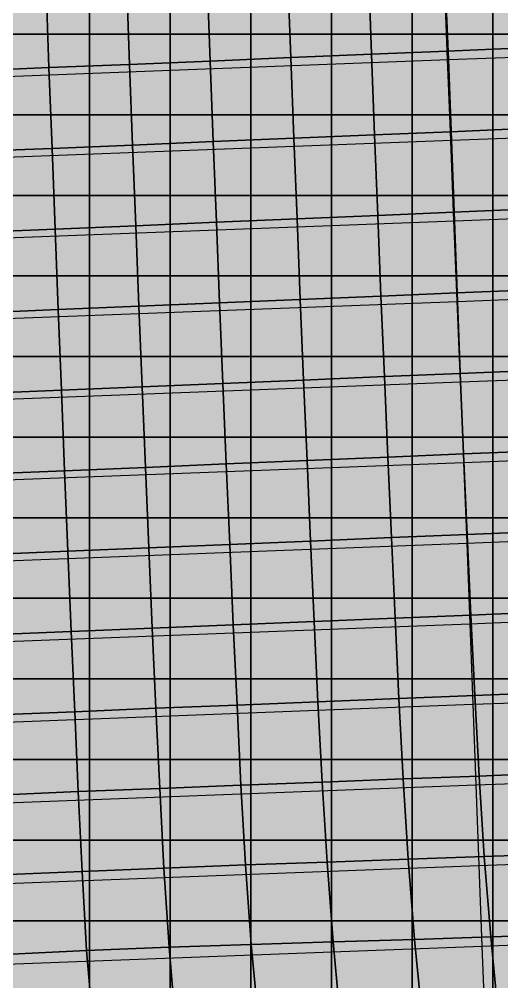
# Model space of a CAD drawing. Header units: inches. Extents: x -100 to 100, y -42 to 41.
# Drawn here: x 5.44 to 11.42, y -17.76 to -5.81 of the extents above; entities that cross this region are included whole.
import ezdxf

# ---------------------------------------------------------------- set-up
doc = ezdxf.new("R2010")
doc.units = ezdxf.units.IN
doc.header["$MEASUREMENT"] = 0
for name, color, linetype in [('Mesh-セル中詰(水中)', 7, 'Continuous'), ('Mesh-梁②(中央)', 7, 'Continuous'), ('Mesh-梁③(円周)', 7, 'Continuous'), ('Undeformed Mesh-セル中詰(水中)', 7, 'Continuous'), ('Undeformed Mesh-梁③(円周)', 7, 'Continuous')]:
    doc.layers.add(name, color=color, linetype=linetype)

msp = doc.modelspace()

# ---------------------------------------------------------------- linework, layer by layer
at = {"color": 7, "true_color": 0xffffff, "transparency": 33554687}
for p, q in [((10.721, -5.315), (10.759, -6.315)), ((10.759, -6.315), (22.023, -5.8852)), ((-0.504, -6.7447), (10.759, -6.315)), ((10.759, -6.315), (10.797, -7.315)), ((10.797, -7.315), (22.061, -6.8849)), ((-0.466, -7.7449), (10.797, -7.315)), ((10.797, -7.315), (10.835, -8.315)), ((10.835, -8.315), (22.099, -7.8847)), ((-0.429, -8.7451), (10.835, -8.315)), ((10.835, -8.315), (10.873, -9.315)), ((10.873, -9.315), (22.137, -8.8844)), ((-0.391, -9.7453), (10.873, -9.315)), ((10.873, -9.315), (10.91, -10.315)), ((10.91, -10.315), (22.176, -9.8841)), ((-0.354, -10.7455), (10.91, -10.315)), ((10.91, -10.315), (10.948, -11.315)), ((10.948, -11.315), (22.214, -10.8839)), ((-0.316, -11.7457), (10.948, -11.315)), ((10.948, -11.315), (10.986, -12.315)), ((10.986, -12.315), (22.252, -11.8836)), ((-0.279, -12.7459), (10.986, -12.315)), ((10.986, -12.315), (11.024, -13.315)), ((11.024, -13.315), (22.291, -12.8834)), ((-0.241, -13.7461), (11.024, -13.315)), ((11.024, -13.315), (11.062, -14.315)), ((11.062, -14.315), (22.329, -13.8832)), ((-0.203, -14.7463), (11.062, -14.315)), ((11.062, -14.315), (11.099, -15.315)), ((11.099, -15.315), (22.367, -14.8829)), ((-0.166, -15.7465), (11.099, -15.315)), ((11.099, -15.315), (11.137, -16.315)), ((11.137, -16.315), (22.405, -15.8824)), ((-0.128, -16.7467), (11.137, -16.315)), ((11.137, -16.315), (11.175, -17.315)), ((11.175, -17.315), (22.439, -16.8806)), ((-0.09, -17.747), (11.175, -17.315)), ((11.175, -17.315), (11.213, -18.315))]:
    msp.add_line(p, q, dxfattribs=at)
for points in [[(8.77003, -5.2911), (9.80703, -6.2495), (9.76903, -5.2496)], [(10.709, -5.2105), (9.76903, -5.2496), (9.80703, -6.2495)], [(10.709, -5.2105), (9.80703, -6.2495), (10.746, -6.2102)], [(11.77003, -5.1669), (10.709, -5.2105), (10.746, -6.2102)], [(11.77003, -5.1669), (10.746, -6.2102), (11.80803, -6.1662)], [(6.771025, -5.3737), (5.772025, -5.4143), (5.809025, -6.4156)], [(6.771025, -5.3737), (5.809025, -6.4156), (6.808025, -6.3746)], [(7.770025, -5.3325), (6.771025, -5.3737), (6.808025, -6.3746)], [(7.770025, -5.3325), (6.808025, -6.3746), (7.808025, -6.3332)], [(8.77003, -5.2911), (7.770025, -5.3325), (7.808025, -6.3332)], [(8.77003, -5.2911), (7.808025, -6.3332), (8.80703, -6.2913)], [(8.77003, -5.2911), (8.80703, -6.2913), (9.80703, -6.2495)], [(5.772025, -5.4143), (4.773025, -5.4547), (4.810025, -6.4559)], [(5.772025, -5.4143), (4.810025, -6.4559), (5.809025, -6.4156)], [(10.746, -6.2102), (9.80703, -6.2495), (9.84503, -7.2494)], [(10.746, -6.2102), (9.84503, -7.2494), (10.784, -7.2098)], [(11.80803, -6.1662), (10.746, -6.2102), (10.784, -7.2098)], [(11.80803, -6.1662), (10.784, -7.2098), (11.84503, -7.1658)], [(8.80703, -6.2913), (7.808025, -6.3332), (7.845025, -7.3337)], [(8.80703, -6.2913), (7.845025, -7.3337), (8.84503, -7.2916)], [(8.80703, -6.2913), (9.84503, -7.2494), (9.80703, -6.2495)], [(8.80703, -6.2913), (8.84503, -7.2916), (9.84503, -7.2494)], [(5.809025, -6.4156), (4.810025, -6.4559), (4.848025, -7.4574)], [(5.809025, -6.4156), (4.848025, -7.4574), (5.847025, -7.4166)], [(6.808025, -6.3746), (5.809025, -6.4156), (5.847025, -7.4166)], [(6.808025, -6.3746), (5.847025, -7.4166), (6.846025, -7.3756)], [(7.808025, -6.3332), (6.808025, -6.3746), (6.846025, -7.3756)], [(7.808025, -6.3332), (6.846025, -7.3756), (7.845025, -7.3337)], [(8.84503, -7.2916), (9.88403, -8.2493), (9.84503, -7.2494)], [(10.784, -7.2098), (9.84503, -7.2494), (9.88403, -8.2493)], [(10.784, -7.2098), (9.88403, -8.2493), (10.823, -8.2096)], [(11.84503, -7.1658), (10.784, -7.2098), (10.823, -8.2096)], [(11.84503, -7.1658), (10.823, -8.2096), (11.88503, -8.1653)], [(6.846025, -7.3756), (5.847025, -7.4166), (5.885025, -8.4178)], [(6.846025, -7.3756), (5.885025, -8.4178), (6.884025, -8.3761)], [(7.845025, -7.3337), (6.846025, -7.3756), (6.884025, -8.3761)], [(7.845025, -7.3337), (6.884025, -8.3761), (7.884025, -8.3342)], [(8.84503, -7.2916), (7.845025, -7.3337), (7.884025, -8.3342)], [(8.84503, -7.2916), (7.884025, -8.3342), (8.88403, -8.2917)], [(8.84503, -7.2916), (8.88403, -8.2917), (9.88403, -8.2493)], [(5.847025, -7.4166), (4.848025, -7.4574), (4.886025, -8.4583)], [(5.847025, -7.4166), (4.886025, -8.4583), (5.885025, -8.4178)], [(10.823, -8.2096), (9.88403, -8.2493), (9.92403, -9.249)], [(10.823, -8.2096), (9.92403, -9.249), (10.864, -9.2092)], [(11.88503, -8.1653), (10.823, -8.2096), (10.864, -9.2092)], [(11.88503, -8.1653), (10.864, -9.2092), (11.92503, -9.1651)], [(7.884025, -8.3342), (6.884025, -8.3761), (6.924025, -9.3767)], [(7.884025, -8.3342), (6.924025, -9.3767), (7.923025, -9.3343)], [(8.88403, -8.2917), (7.884025, -8.3342), (7.923025, -9.3343)], [(8.88403, -8.2917), (7.923025, -9.3343), (8.92403, -9.2917)], [(8.88403, -8.2917), (9.92403, -9.249), (9.88403, -8.2493)], [(8.88403, -8.2917), (8.92403, -9.2917), (9.92403, -9.249)], [(5.885025, -8.4178), (4.886025, -8.4583), (4.925025, -9.4594)], [(5.885025, -8.4178), (4.925025, -9.4594), (5.924025, -9.4182)], [(6.884025, -8.3761), (5.885025, -8.4178), (5.924025, -9.4182)], [(6.884025, -8.3761), (5.924025, -9.4182), (6.924025, -9.3767)], [(11.92503, -9.1651), (10.864, -9.2092), (10.905, -10.209)], [(11.92503, -9.1651), (10.905, -10.209), (11.96603, -10.1647)], [(8.92403, -9.2917), (7.923025, -9.3343), (7.965025, -10.3341)], [(8.92403, -9.2917), (7.965025, -10.3341), (8.96503, -10.2912)], [(8.92403, -9.2917), (9.96603, -10.2485), (9.92403, -9.249)], [(8.92403, -9.2917), (8.96503, -10.2912), (9.96603, -10.2485)], [(10.864, -9.2092), (9.92403, -9.249), (9.96603, -10.2485)], [(10.864, -9.2092), (9.96603, -10.2485), (10.905, -10.209)], [(5.924025, -9.4182), (4.925025, -9.4594), (4.963025, -10.4593)], [(5.924025, -9.4182), (4.963025, -10.4593), (5.964025, -10.4186)], [(6.924025, -9.3767), (5.924025, -9.4182), (5.964025, -10.4186)], [(6.924025, -9.3767), (5.964025, -10.4186), (6.964025, -10.3764)], [(7.923025, -9.3343), (6.924025, -9.3767), (6.964025, -10.3764)], [(7.923025, -9.3343), (6.964025, -10.3764), (7.965025, -10.3341)], [(8.96503, -10.2912), (10.00803, -11.248), (9.96603, -10.2485)], [(10.905, -10.209), (9.96603, -10.2485), (10.00803, -11.248)], [(10.905, -10.209), (10.00803, -11.248), (10.948, -11.2084)], [(11.96603, -10.1647), (10.905, -10.209), (10.948, -11.2084)], [(11.96603, -10.1647), (10.948, -11.2084), (12.00903, -11.1647)], [(6.964025, -10.3764), (5.964025, -10.4186), (6.003025, -11.4174)], [(6.964025, -10.3764), (6.003025, -11.4174), (7.005025, -11.3757)], [(7.965025, -10.3341), (6.964025, -10.3764), (7.005025, -11.3757)], [(7.965025, -10.3341), (7.005025, -11.3757), (8.006025, -11.3331)], [(8.96503, -10.2912), (7.965025, -10.3341), (8.006025, -11.3331)], [(8.96503, -10.2912), (8.006025, -11.3331), (9.00803, -11.2904)], [(8.96503, -10.2912), (9.00803, -11.2904), (10.00803, -11.248)], [(4.963025, -10.4593), (6.003025, -11.4174), (5.964025, -10.4186)], [(4.963025, -10.4593), (5.003025, -11.4591), (6.003025, -11.4174)], [(10.948, -11.2084), (10.00803, -11.248), (10.05303, -12.247)], [(10.948, -11.2084), (10.05303, -12.247), (10.992, -12.2081)], [(12.00903, -11.1647), (10.948, -11.2084), (10.992, -12.2081)], [(12.00903, -11.1647), (10.992, -12.2081), (12.05403, -12.1641)], [(8.006025, -11.3331), (7.005025, -11.3757), (7.046025, -12.3734)], [(8.006025, -11.3331), (7.046025, -12.3734), (8.049025, -12.3315)], [(9.00803, -11.2904), (8.006025, -11.3331), (8.049025, -12.3315)], [(9.00803, -11.2904), (8.049025, -12.3315), (9.05103, -12.2891)], [(9.00803, -11.2904), (10.05303, -12.247), (10.00803, -11.248)], [(9.00803, -11.2904), (9.05103, -12.2891), (10.05303, -12.247)], [(5.003025, -11.4591), (6.044025, -12.4158), (6.003025, -11.4174)], [(5.003025, -11.4591), (5.041025, -12.4568), (6.044025, -12.4158)], [(7.005025, -11.3757), (6.003025, -11.4174), (6.044025, -12.4158)], [(7.005025, -11.3757), (6.044025, -12.4158), (7.046025, -12.3734)], [(10.992, -12.2081), (12.10003, -13.1641), (12.05403, -12.1641)], [(9.05103, -12.2891), (8.049025, -12.3315), (8.093025, -13.3285)], [(9.05103, -12.2891), (8.093025, -13.3285), (9.09703, -13.287)], [(9.05103, -12.2891), (10.09803, -13.2458), (10.05303, -12.247)], [(9.05103, -12.2891), (9.09703, -13.287), (10.09803, -13.2458)], [(10.05303, -12.247), (11.039, -13.2071), (10.992, -12.2081)], [(10.05303, -12.247), (10.09803, -13.2458), (11.039, -13.2071)], [(10.992, -12.2081), (11.039, -13.2071), (12.10003, -13.1641)], [(5.041025, -12.4568), (6.085025, -13.4116), (6.044025, -12.4158)], [(7.046025, -12.3734), (6.044025, -12.4158), (6.085025, -13.4116)], [(7.046025, -12.3734), (6.085025, -13.4116), (7.090025, -13.3704)], [(8.049025, -12.3315), (7.046025, -12.3734), (7.090025, -13.3704)], [(8.049025, -12.3315), (7.090025, -13.3704), (8.093025, -13.3285)], [(5.041025, -12.4568), (5.081025, -13.4544), (6.085025, -13.4116)], [(9.09703, -13.287), (10.14703, -14.2437), (10.09803, -13.2458)], [(11.039, -13.2071), (10.09803, -13.2458), (10.14703, -14.2437)], [(11.039, -13.2071), (10.14703, -14.2437), (11.087, -14.2065)], [(11.039, -13.2071), (12.14903, -14.1636), (12.10003, -13.1641)], [(11.039, -13.2071), (11.087, -14.2065), (12.14903, -14.1636)], [(7.090025, -13.3704), (6.085025, -13.4116), (6.128025, -14.407)], [(7.090025, -13.3704), (6.128025, -14.407), (7.133025, -14.3647)], [(8.093025, -13.3285), (7.090025, -13.3704), (7.133025, -14.3647)], [(8.093025, -13.3285), (7.133025, -14.3647), (8.140025, -14.3243)], [(9.09703, -13.287), (8.093025, -13.3285), (8.140025, -14.3243)], [(9.09703, -13.287), (8.140025, -14.3243), (9.14303, -14.284)], [(9.09703, -13.287), (9.14303, -14.284), (10.14703, -14.2437)], [(5.081025, -13.4544), (6.128025, -14.407), (6.085025, -13.4116)], [(5.081025, -13.4544), (5.121025, -14.4484), (6.128025, -14.407)], [(11.087, -14.2065), (10.14703, -14.2437), (10.19903, -15.2415)], [(11.087, -14.2065), (10.19903, -15.2415), (11.14, -15.205)], [(12.14903, -14.1636), (11.087, -14.2065), (11.14, -15.205)], [(12.14903, -14.1636), (11.14, -15.205), (12.20103, -15.1644)], [(8.140025, -14.3243), (7.133025, -14.3647), (7.182025, -15.3577)], [(8.140025, -14.3243), (7.182025, -15.3577), (8.188025, -15.318)], [(9.14303, -14.284), (8.140025, -14.3243), (8.188025, -15.318)], [(9.14303, -14.284), (8.188025, -15.318), (9.19603, -15.2793)], [(9.14303, -14.284), (10.19903, -15.2415), (10.14703, -14.2437)], [(9.14303, -14.284), (9.19603, -15.2793), (10.19903, -15.2415)], [(6.128025, -14.407), (5.121025, -14.4484), (5.164025, -15.4428)], [(6.128025, -14.407), (5.164025, -15.4428), (6.171025, -15.3982)], [(7.133025, -14.3647), (6.128025, -14.407), (6.171025, -15.3982)], [(7.133025, -14.3647), (6.171025, -15.3982), (7.182025, -15.3577)], [(11.14, -15.205), (12.26503, -16.165), (12.20103, -15.1644)], [(9.19603, -15.2793), (8.188025, -15.318), (8.246025, -16.3083)], [(9.19603, -15.2793), (8.246025, -16.3083), (9.25503, -16.2731)], [(9.19603, -15.2793), (10.26203, -16.2371), (10.19903, -15.2415)], [(9.19603, -15.2793), (9.25503, -16.2731), (10.26203, -16.2371)], [(10.19903, -15.2415), (11.203, -16.2042), (11.14, -15.205)], [(10.19903, -15.2415), (10.26203, -16.2371), (11.203, -16.2042)], [(11.14, -15.205), (11.203, -16.2042), (12.26503, -16.165)], [(5.164025, -15.4428), (6.221025, -16.3881), (6.171025, -15.3982)], [(6.171025, -15.3982), (7.232025, -16.3466), (7.182025, -15.3577)], [(6.171025, -15.3982), (6.221025, -16.3881), (7.232025, -16.3466)], [(7.182025, -15.3577), (8.246025, -16.3083), (8.188025, -15.318)], [(7.182025, -15.3577), (7.232025, -16.3466), (8.246025, -16.3083)], [(5.164025, -15.4428), (5.207025, -16.4312), (6.221025, -16.3881)], [(9.25503, -16.2731), (10.34033, -17.2325), (10.26203, -16.2371)], [(11.203, -16.2042), (10.26203, -16.2371), (10.34033, -17.2325)], [(11.203, -16.2042), (10.34033, -17.2325), (11.2847, -17.2009)], [(12.26503, -16.165), (11.203, -16.2042), (11.2847, -17.2009)], [(12.26503, -16.165), (11.2847, -17.2009), (12.34433, -17.1692)], [(7.232025, -16.3466), (6.221025, -16.3881), (6.276025, -17.3706)], [(7.232025, -16.3466), (6.276025, -17.3706), (7.301025, -17.3294)], [(8.246025, -16.3083), (7.232025, -16.3466), (7.301025, -17.3294)], [(8.246025, -16.3083), (7.301025, -17.3294), (8.315925, -17.2954)], [(9.25503, -16.2731), (8.246025, -16.3083), (8.315925, -17.2954)], [(9.25503, -16.2731), (8.315925, -17.2954), (9.33203, -17.2616)], [(9.25503, -16.2731), (9.33203, -17.2616), (10.34033, -17.2325)], [(6.221025, -16.3881), (5.207025, -16.4312), (5.261025, -17.4184)], [(6.221025, -16.3881), (5.261025, -17.4184), (6.276025, -17.3706)], [(11.3808, -18.1998), (12.34433, -17.1692), (11.2847, -17.2009)], [(11.3808, -18.1998), (12.44163, -18.1717), (12.34433, -17.1692)], [(7.381025, -18.3086), (8.315925, -17.2954), (7.301025, -17.3294)], [(7.381025, -18.3086), (8.406825, -18.2751), (8.315925, -17.2954)], [(8.406825, -18.2751), (9.33203, -17.2616), (8.315925, -17.2954)], [(8.406825, -18.2751), (9.42323, -18.2495), (9.33203, -17.2616)], [(9.33203, -17.2616), (10.43693, -18.2226), (10.34033, -17.2325)], [(9.33203, -17.2616), (9.42323, -18.2495), (10.43693, -18.2226)], [(10.43693, -18.2226), (11.2847, -17.2009), (10.34033, -17.2325)], [(10.43693, -18.2226), (11.3808, -18.1998), (11.2847, -17.2009)], [(5.321725, -18.3925), (6.276025, -17.3706), (5.261025, -17.4184)], [(5.321725, -18.3925), (6.358225, -18.3445), (6.276025, -17.3706)], [(6.358225, -18.3445), (7.301025, -17.3294), (6.276025, -17.3706)], [(6.358225, -18.3445), (7.381025, -18.3086), (7.301025, -17.3294)]]:
    msp.add_solid(points, dxfattribs=at)
at = {"layer": 'Mesh-セル中詰(水中)', "color": 18, "true_color": 0x000000, "transparency": 33554559}
for p, q in [((9.80703, -6.2495), (9.76903, -5.2496)), ((9.76903, -5.2496), (9.80703, -6.2495)), ((10.746, -6.2102), (10.709, -5.2105)), ((10.709, -5.2105), (10.746, -6.2102)), ((6.808025, -6.3746), (6.771025, -5.3737)), ((6.771025, -5.3737), (6.808025, -6.3746)), ((7.808025, -6.3332), (7.770025, -5.3325)), ((7.770025, -5.3325), (7.808025, -6.3332)), ((8.80703, -6.2913), (8.77003, -5.2911)), ((8.77003, -5.2911), (8.80703, -6.2913)), ((5.809025, -6.4156), (5.772025, -5.4143)), ((5.772025, -5.4143), (5.809025, -6.4156)), ((10.746, -6.2102), (9.80703, -6.2495)), ((9.80703, -6.2495), (10.746, -6.2102)), ((11.80803, -6.1662), (10.746, -6.2102)), ((10.746, -6.2102), (11.80803, -6.1662)), ((10.784, -7.2098), (10.746, -6.2102)), ((10.746, -6.2102), (10.784, -7.2098)), ((8.80703, -6.2913), (7.808025, -6.3332)), ((7.808025, -6.3332), (8.80703, -6.2913)), ((9.80703, -6.2495), (8.80703, -6.2913)), ((8.80703, -6.2913), (9.80703, -6.2495)), ((8.84503, -7.2916), (8.80703, -6.2913)), ((8.80703, -6.2913), (8.84503, -7.2916)), ((9.84503, -7.2494), (9.80703, -6.2495)), ((9.80703, -6.2495), (9.84503, -7.2494)), ((5.809025, -6.4156), (4.810025, -6.4559)), ((4.810025, -6.4559), (5.809025, -6.4156)), ((6.808025, -6.3746), (5.809025, -6.4156)), ((5.809025, -6.4156), (6.808025, -6.3746)), ((5.847025, -7.4166), (5.809025, -6.4156)), ((5.809025, -6.4156), (5.847025, -7.4166)), ((6.808025, -6.3746), (7.808025, -6.3332)), ((7.808025, -6.3332), (6.808025, -6.3746)), ((6.846025, -7.3756), (6.808025, -6.3746)), ((6.808025, -6.3746), (6.846025, -7.3756)), ((7.845025, -7.3337), (7.808025, -6.3332)), ((7.808025, -6.3332), (7.845025, -7.3337)), ((9.84503, -7.2494), (8.84503, -7.2916)), ((8.84503, -7.2916), (9.84503, -7.2494)), ((10.784, -7.2098), (9.84503, -7.2494)), ((9.84503, -7.2494), (10.784, -7.2098)), ((9.88403, -8.2493), (9.84503, -7.2494)), ((9.84503, -7.2494), (9.88403, -8.2493)), ((11.84503, -7.1658), (10.784, -7.2098)), ((10.784, -7.2098), (11.84503, -7.1658)), ((10.823, -8.2096), (10.784, -7.2098)), ((10.784, -7.2098), (10.823, -8.2096)), ((6.846025, -7.3756), (5.847025, -7.4166)), ((5.847025, -7.4166), (6.846025, -7.3756)), ((7.845025, -7.3337), (6.846025, -7.3756)), ((6.846025, -7.3756), (7.845025, -7.3337)), ((6.884025, -8.3761), (6.846025, -7.3756)), ((6.846025, -7.3756), (6.884025, -8.3761)), ((8.84503, -7.2916), (7.845025, -7.3337)), ((7.845025, -7.3337), (8.84503, -7.2916)), ((7.884025, -8.3342), (7.845025, -7.3337)), ((7.845025, -7.3337), (7.884025, -8.3342)), ((8.88403, -8.2917), (8.84503, -7.2916)), ((8.84503, -7.2916), (8.88403, -8.2917)), ((5.847025, -7.4166), (4.848025, -7.4574)), ((4.848025, -7.4574), (5.847025, -7.4166)), ((5.885025, -8.4178), (5.847025, -7.4166)), ((5.847025, -7.4166), (5.885025, -8.4178)), ((10.823, -8.2096), (9.88403, -8.2493)), ((9.88403, -8.2493), (10.823, -8.2096)), ((11.88503, -8.1653), (10.823, -8.2096)), ((10.823, -8.2096), (11.88503, -8.1653)), ((10.864, -9.2092), (10.823, -8.2096)), ((10.823, -8.2096), (10.864, -9.2092)), ((7.884025, -8.3342), (6.884025, -8.3761)), ((6.884025, -8.3761), (7.884025, -8.3342)), ((8.88403, -8.2917), (7.884025, -8.3342)), ((7.884025, -8.3342), (8.88403, -8.2917)), ((7.923025, -9.3343), (7.884025, -8.3342)), ((7.884025, -8.3342), (7.923025, -9.3343)), ((9.88403, -8.2493), (8.88403, -8.2917)), ((8.88403, -8.2917), (9.88403, -8.2493)), ((8.92403, -9.2917), (8.88403, -8.2917)), ((8.88403, -8.2917), (8.92403, -9.2917)), ((9.92403, -9.249), (9.88403, -8.2493)), ((9.88403, -8.2493), (9.92403, -9.249)), ((5.885025, -8.4178), (4.886025, -8.4583)), ((4.886025, -8.4583), (5.885025, -8.4178)), ((6.884025, -8.3761), (5.885025, -8.4178)), ((5.885025, -8.4178), (6.884025, -8.3761)), ((5.924025, -9.4182), (5.885025, -8.4178)), ((5.885025, -8.4178), (5.924025, -9.4182)), ((6.924025, -9.3767), (6.884025, -8.3761)), ((6.884025, -8.3761), (6.924025, -9.3767)), ((11.92503, -9.1651), (10.864, -9.2092)), ((10.864, -9.2092), (11.92503, -9.1651)), ((7.923025, -9.3343), (8.92403, -9.2917)), ((8.92403, -9.2917), (7.923025, -9.3343)), ((9.92403, -9.249), (8.92403, -9.2917)), ((8.92403, -9.2917), (9.92403, -9.249)), ((8.96503, -10.2912), (8.92403, -9.2917)), ((8.92403, -9.2917), (8.96503, -10.2912)), ((10.864, -9.2092), (9.92403, -9.249)), ((9.92403, -9.249), (10.864, -9.2092)), ((9.96603, -10.2485), (9.92403, -9.249)), ((9.92403, -9.249), (9.96603, -10.2485)), ((10.905, -10.209), (10.864, -9.2092)), ((10.864, -9.2092), (10.905, -10.209)), ((5.924025, -9.4182), (4.925025, -9.4594)), ((4.925025, -9.4594), (5.924025, -9.4182)), ((6.924025, -9.3767), (5.924025, -9.4182)), ((5.924025, -9.4182), (6.924025, -9.3767)), ((5.964025, -10.4186), (5.924025, -9.4182)), ((5.924025, -9.4182), (5.964025, -10.4186)), ((7.923025, -9.3343), (6.924025, -9.3767)), ((6.924025, -9.3767), (7.923025, -9.3343)), ((6.964025, -10.3764), (6.924025, -9.3767)), ((6.924025, -9.3767), (6.964025, -10.3764)), ((7.965025, -10.3341), (7.923025, -9.3343)), ((7.923025, -9.3343), (7.965025, -10.3341)), ((8.96503, -10.2912), (9.96603, -10.2485)), ((9.96603, -10.2485), (8.96503, -10.2912)), ((10.905, -10.209), (9.96603, -10.2485)), ((9.96603, -10.2485), (10.905, -10.209)), ((10.00803, -11.248), (9.96603, -10.2485)), ((9.96603, -10.2485), (10.00803, -11.248)), ((11.96603, -10.1647), (10.905, -10.209)), ((10.905, -10.209), (11.96603, -10.1647)), ((10.948, -11.2084), (10.905, -10.209)), ((10.905, -10.209), (10.948, -11.2084)), ((6.964025, -10.3764), (5.964025, -10.4186)), ((5.964025, -10.4186), (6.964025, -10.3764)), ((7.965025, -10.3341), (6.964025, -10.3764)), ((6.964025, -10.3764), (7.965025, -10.3341)), ((7.005025, -11.3757), (6.964025, -10.3764)), ((6.964025, -10.3764), (7.005025, -11.3757)), ((8.96503, -10.2912), (7.965025, -10.3341)), ((7.965025, -10.3341), (8.96503, -10.2912)), ((8.006025, -11.3331), (7.965025, -10.3341)), ((7.965025, -10.3341), (8.006025, -11.3331)), ((9.00803, -11.2904), (8.96503, -10.2912)), ((8.96503, -10.2912), (9.00803, -11.2904)), ((5.964025, -10.4186), (4.963025, -10.4593)), ((4.963025, -10.4593), (5.964025, -10.4186)), ((6.003025, -11.4174), (5.964025, -10.4186)), ((5.964025, -10.4186), (6.003025, -11.4174)), ((10.948, -11.2084), (10.00803, -11.248)), ((10.00803, -11.248), (10.948, -11.2084)), ((12.00903, -11.1647), (10.948, -11.2084)), ((10.948, -11.2084), (12.00903, -11.1647)), ((10.992, -12.2081), (10.948, -11.2084)), ((10.948, -11.2084), (10.992, -12.2081)), ((8.006025, -11.3331), (7.005025, -11.3757)), ((7.005025, -11.3757), (8.006025, -11.3331)), ((9.00803, -11.2904), (8.006025, -11.3331)), ((8.006025, -11.3331), (9.00803, -11.2904)), ((8.049025, -12.3315), (8.006025, -11.3331)), ((8.006025, -11.3331), (8.049025, -12.3315)), ((10.00803, -11.248), (9.00803, -11.2904)), ((9.00803, -11.2904), (10.00803, -11.248)), ((9.05103, -12.2891), (9.00803, -11.2904)), ((9.00803, -11.2904), (9.05103, -12.2891)), ((10.05303, -12.247), (10.00803, -11.248)), ((10.00803, -11.248), (10.05303, -12.247)), ((6.003025, -11.4174), (5.003025, -11.4591)), ((5.003025, -11.4591), (6.003025, -11.4174)), ((7.005025, -11.3757), (6.003025, -11.4174)), ((6.003025, -11.4174), (7.005025, -11.3757)), ((6.044025, -12.4158), (6.003025, -11.4174)), ((6.003025, -11.4174), (6.044025, -12.4158)), ((7.046025, -12.3734), (7.005025, -11.3757)), ((7.005025, -11.3757), (7.046025, -12.3734)), ((12.05403, -12.1641), (10.992, -12.2081)), ((10.992, -12.2081), (12.05403, -12.1641)), ((9.05103, -12.2891), (8.049025, -12.3315)), ((8.049025, -12.3315), (9.05103, -12.2891)), ((10.05303, -12.247), (9.05103, -12.2891)), ((9.05103, -12.2891), (10.05303, -12.247)), ((9.09703, -13.287), (9.05103, -12.2891)), ((9.05103, -12.2891), (9.09703, -13.287)), ((10.992, -12.2081), (10.05303, -12.247)), ((10.05303, -12.247), (10.992, -12.2081)), ((10.09803, -13.2458), (10.05303, -12.247)), ((10.05303, -12.247), (10.09803, -13.2458)), ((11.039, -13.2071), (10.992, -12.2081)), ((10.992, -12.2081), (11.039, -13.2071)), ((6.044025, -12.4158), (5.041025, -12.4568)), ((5.041025, -12.4568), (6.044025, -12.4158)), ((7.046025, -12.3734), (6.044025, -12.4158)), ((6.044025, -12.4158), (7.046025, -12.3734)), ((6.085025, -13.4116), (6.044025, -12.4158)), ((6.044025, -12.4158), (6.085025, -13.4116)), ((8.049025, -12.3315), (7.046025, -12.3734)), ((7.046025, -12.3734), (8.049025, -12.3315)), ((7.090025, -13.3704), (7.046025, -12.3734)), ((7.046025, -12.3734), (7.090025, -13.3704)), ((8.093025, -13.3285), (8.049025, -12.3315)), ((8.049025, -12.3315), (8.093025, -13.3285)), ((10.09803, -13.2458), (9.09703, -13.287)), ((9.09703, -13.287), (10.09803, -13.2458)), ((10.09803, -13.2458), (11.039, -13.2071)), ((11.039, -13.2071), (10.09803, -13.2458)), ((10.14703, -14.2437), (10.09803, -13.2458)), ((10.09803, -13.2458), (10.14703, -14.2437)), ((12.10003, -13.1641), (11.039, -13.2071)), ((11.039, -13.2071), (12.10003, -13.1641)), ((11.087, -14.2065), (11.039, -13.2071)), ((11.039, -13.2071), (11.087, -14.2065)), ((7.090025, -13.3704), (6.085025, -13.4116)), ((6.085025, -13.4116), (7.090025, -13.3704)), ((8.093025, -13.3285), (7.090025, -13.3704)), ((7.090025, -13.3704), (8.093025, -13.3285)), ((7.133025, -14.3647), (7.090025, -13.3704)), ((7.090025, -13.3704), (7.133025, -14.3647)), ((9.09703, -13.287), (8.093025, -13.3285)), ((8.093025, -13.3285), (9.09703, -13.287)), ((8.140025, -14.3243), (8.093025, -13.3285)), ((8.093025, -13.3285), (8.140025, -14.3243)), ((9.14303, -14.284), (9.09703, -13.287)), ((9.09703, -13.287), (9.14303, -14.284)), ((6.085025, -13.4116), (5.081025, -13.4544)), ((5.081025, -13.4544), (6.085025, -13.4116)), ((6.128025, -14.407), (6.085025, -13.4116)), ((6.085025, -13.4116), (6.128025, -14.407)), ((11.087, -14.2065), (10.14703, -14.2437)), ((10.14703, -14.2437), (11.087, -14.2065)), ((12.14903, -14.1636), (11.087, -14.2065)), ((11.087, -14.2065), (12.14903, -14.1636)), ((11.14, -15.205), (11.087, -14.2065)), ((11.087, -14.2065), (11.14, -15.205)), ((8.140025, -14.3243), (7.133025, -14.3647)), ((7.133025, -14.3647), (8.140025, -14.3243)), ((9.14303, -14.284), (8.140025, -14.3243)), ((8.140025, -14.3243), (9.14303, -14.284)), ((8.188025, -15.318), (8.140025, -14.3243)), ((8.140025, -14.3243), (8.188025, -15.318)), ((10.14703, -14.2437), (9.14303, -14.284)), ((9.14303, -14.284), (10.14703, -14.2437)), ((9.19603, -15.2793), (9.14303, -14.284)), ((9.14303, -14.284), (9.19603, -15.2793)), ((10.19903, -15.2415), (10.14703, -14.2437)), ((10.14703, -14.2437), (10.19903, -15.2415)), ((6.128025, -14.407), (5.121025, -14.4484)), ((5.121025, -14.4484), (6.128025, -14.407)), ((7.133025, -14.3647), (6.128025, -14.407)), ((6.128025, -14.407), (7.133025, -14.3647)), ((6.171025, -15.3982), (6.128025, -14.407)), ((6.128025, -14.407), (6.171025, -15.3982)), ((7.182025, -15.3577), (7.133025, -14.3647)), ((7.133025, -14.3647), (7.182025, -15.3577)), ((12.20103, -15.1644), (11.14, -15.205)), ((11.14, -15.205), (12.20103, -15.1644)), ((9.19603, -15.2793), (8.188025, -15.318)), ((8.188025, -15.318), (9.19603, -15.2793)), ((10.19903, -15.2415), (9.19603, -15.2793)), ((9.19603, -15.2793), (10.19903, -15.2415)), ((9.25503, -16.2731), (9.19603, -15.2793)), ((9.19603, -15.2793), (9.25503, -16.2731)), ((11.14, -15.205), (10.19903, -15.2415)), ((10.19903, -15.2415), (11.14, -15.205)), ((10.26203, -16.2371), (10.19903, -15.2415)), ((10.19903, -15.2415), (10.26203, -16.2371)), ((11.203, -16.2042), (11.14, -15.205)), ((11.14, -15.205), (11.203, -16.2042)), ((6.171025, -15.3982), (5.164025, -15.4428)), ((5.164025, -15.4428), (6.171025, -15.3982)), ((7.182025, -15.3577), (6.171025, -15.3982)), ((6.171025, -15.3982), (7.182025, -15.3577)), ((6.221025, -16.3881), (6.171025, -15.3982)), ((6.171025, -15.3982), (6.221025, -16.3881)), ((8.188025, -15.318), (7.182025, -15.3577)), ((7.182025, -15.3577), (8.188025, -15.318)), ((7.232025, -16.3466), (7.182025, -15.3577)), ((7.182025, -15.3577), (7.232025, -16.3466)), ((8.246025, -16.3083), (8.188025, -15.318)), ((8.188025, -15.318), (8.246025, -16.3083)), ((10.26203, -16.2371), (9.25503, -16.2731)), ((9.25503, -16.2731), (10.26203, -16.2371)), ((11.203, -16.2042), (10.26203, -16.2371)), ((10.26203, -16.2371), (11.203, -16.2042)), ((10.34033, -17.2325), (10.26203, -16.2371)), ((10.26203, -16.2371), (10.34033, -17.2325)), ((12.26503, -16.165), (11.203, -16.2042)), ((11.203, -16.2042), (12.26503, -16.165)), ((11.2847, -17.2009), (11.203, -16.2042)), ((11.203, -16.2042), (11.2847, -17.2009)), ((7.232025, -16.3466), (6.221025, -16.3881)), ((6.221025, -16.3881), (7.232025, -16.3466)), ((8.246025, -16.3083), (7.232025, -16.3466)), ((7.232025, -16.3466), (8.246025, -16.3083)), ((7.301025, -17.3294), (7.232025, -16.3466)), ((7.232025, -16.3466), (7.301025, -17.3294)), ((9.25503, -16.2731), (8.246025, -16.3083)), ((8.246025, -16.3083), (9.25503, -16.2731)), ((8.315925, -17.2954), (8.246025, -16.3083)), ((8.246025, -16.3083), (8.315925, -17.2954)), ((9.33203, -17.2616), (9.25503, -16.2731)), ((9.25503, -16.2731), (9.33203, -17.2616)), ((5.207025, -16.4312), (6.221025, -16.3881)), ((6.221025, -16.3881), (5.207025, -16.4312)), ((6.276025, -17.3706), (6.221025, -16.3881)), ((6.221025, -16.3881), (6.276025, -17.3706)), ((12.34433, -17.1692), (11.2847, -17.2009)), ((11.2847, -17.2009), (12.34433, -17.1692)), ((8.315925, -17.2954), (7.301025, -17.3294)), ((7.301025, -17.3294), (8.315925, -17.2954)), ((9.33203, -17.2616), (8.315925, -17.2954)), ((8.315925, -17.2954), (9.33203, -17.2616)), ((8.406825, -18.2751), (8.315925, -17.2954)), ((8.315925, -17.2954), (8.406825, -18.2751)), ((10.34033, -17.2325), (9.33203, -17.2616)), ((9.33203, -17.2616), (10.34033, -17.2325)), ((9.42323, -18.2495), (9.33203, -17.2616)), ((9.33203, -17.2616), (9.42323, -18.2495)), ((11.2847, -17.2009), (10.34033, -17.2325)), ((10.34033, -17.2325), (11.2847, -17.2009)), ((10.43693, -18.2226), (10.34033, -17.2325)), ((10.34033, -17.2325), (10.43693, -18.2226)), ((11.3808, -18.1998), (11.2847, -17.2009)), ((11.2847, -17.2009), (11.3808, -18.1998)), ((6.276025, -17.3706), (5.261025, -17.4184)), ((5.261025, -17.4184), (6.276025, -17.3706)), ((7.301025, -17.3294), (6.276025, -17.3706)), ((6.276025, -17.3706), (7.301025, -17.3294)), ((6.358225, -18.3445), (6.276025, -17.3706)), ((6.276025, -17.3706), (6.358225, -18.3445)), ((7.381025, -18.3086), (7.301025, -17.3294)), ((7.301025, -17.3294), (7.381025, -18.3086))]:
    msp.add_line(p, q, dxfattribs=at)
at = {"layer": 'Mesh-梁②(中央)', "color": 18, "true_color": 0x000000, "transparency": 33554559}
for p, q in [((10.721, -5.315), (10.759, -6.315)), ((10.759, -6.315), (10.797, -7.315)), ((10.797, -7.315), (10.835, -8.315)), ((10.835, -8.315), (10.873, -9.315)), ((10.873, -9.315), (10.91, -10.315)), ((10.91, -10.315), (10.948, -11.315)), ((10.948, -11.315), (10.986, -12.315)), ((10.986, -12.315), (11.024, -13.315)), ((11.024, -13.315), (11.062, -14.315)), ((11.062, -14.315), (11.099, -15.315)), ((11.099, -15.315), (11.137, -16.315)), ((11.137, -16.315), (11.175, -17.315)), ((11.175, -17.315), (11.213, -18.315))]:
    msp.add_line(p, q, dxfattribs=at)
at = {"layer": 'Mesh-梁③(円周)', "color": 18, "true_color": 0x000000, "transparency": 33554559}
for p, q in [((10.759, -6.315), (22.023, -5.8852)), ((-0.504, -6.7447), (10.759, -6.315)), ((10.797, -7.315), (22.061, -6.8849)), ((-0.466, -7.7449), (10.797, -7.315)), ((10.835, -8.315), (22.099, -7.8847)), ((-0.429, -8.7451), (10.835, -8.315)), ((10.873, -9.315), (22.137, -8.8844)), ((-0.391, -9.7453), (10.873, -9.315)), ((10.91, -10.315), (22.176, -9.8841)), ((-0.354, -10.7455), (10.91, -10.315)), ((10.948, -11.315), (22.214, -10.8839)), ((-0.316, -11.7457), (10.948, -11.315)), ((10.986, -12.315), (22.252, -11.8836)), ((-0.279, -12.7459), (10.986, -12.315)), ((11.024, -13.315), (22.291, -12.8834)), ((-0.241, -13.7461), (11.024, -13.315)), ((11.062, -14.315), (22.329, -13.8832)), ((-0.203, -14.7463), (11.062, -14.315)), ((11.099, -15.315), (22.367, -14.8829)), ((-0.166, -15.7465), (11.099, -15.315)), ((11.137, -16.315), (22.405, -15.8824)), ((-0.128, -16.7467), (11.137, -16.315)), ((11.175, -17.315), (22.439, -16.8806)), ((-0.09, -17.747), (11.175, -17.315))]:
    msp.add_line(p, q, dxfattribs=at)
at = {"layer": 'Undeformed Mesh-セル中詰(水中)', "color": 1, "true_color": 0xff0000, "transparency": 33554687}
for p, q in [((6.311025, -6), (6.311025, -5)), ((6.311025, -5), (6.311025, -6)), ((7.311025, -6), (7.311025, -5)), ((7.311025, -5), (7.311025, -6)), ((8.311025, -6), (8.311025, -5)), ((8.311025, -5), (8.311025, -6)), ((9.311025, -6), (9.311025, -5)), ((9.311025, -5), (9.311025, -6)), ((10.31103, -6), (10.31103, -5)), ((10.31103, -5), (10.31103, -6)), ((11.31103, -6), (11.31103, -5)), ((11.31103, -5), (11.31103, -6)), ((6.311025, -6), (5.311025, -6)), ((5.311025, -6), (6.311025, -6)), ((6.311025, -7), (6.311025, -6)), ((7.311025, -6), (6.311025, -6)), ((6.311025, -6), (6.311025, -7)), ((6.311025, -6), (7.311025, -6)), ((7.311025, -7), (7.311025, -6)), ((8.311025, -6), (7.311025, -6)), ((7.311025, -6), (7.311025, -7)), ((7.311025, -6), (8.311025, -6)), ((8.311025, -7), (8.311025, -6)), ((8.311025, -6), (9.311025, -6)), ((9.311025, -6), (8.311025, -6)), ((8.311025, -6), (8.311025, -7)), ((9.311025, -7), (9.311025, -6)), ((10.31103, -6), (9.311025, -6)), ((9.311025, -6), (9.311025, -7)), ((9.311025, -6), (10.31103, -6)), ((10.31103, -7), (10.31103, -6)), ((10.31103, -6), (10.31103, -7)), ((11.31103, -6), (10.31103, -6)), ((10.31103, -6), (11.31103, -6)), ((11.31103, -7), (11.31103, -6)), ((12.25, -6), (11.31103, -6)), ((11.31103, -6), (11.31103, -7)), ((11.31103, -6), (12.25, -6)), ((6.311025, -7), (5.311025, -7)), ((5.311025, -7), (6.311025, -7)), ((6.311025, -8), (6.311025, -7)), ((7.311025, -7), (6.311025, -7)), ((6.311025, -7), (6.311025, -8)), ((6.311025, -7), (7.311025, -7)), ((7.311025, -8), (7.311025, -7)), ((8.311025, -7), (7.311025, -7)), ((7.311025, -7), (7.311025, -8)), ((7.311025, -7), (8.311025, -7)), ((8.311025, -8), (8.311025, -7)), ((9.311025, -7), (8.311025, -7)), ((8.311025, -7), (8.311025, -8)), ((8.311025, -7), (9.311025, -7)), ((9.311025, -8), (9.311025, -7)), ((10.31103, -7), (9.311025, -7)), ((9.311025, -7), (9.311025, -8)), ((9.311025, -7), (10.31103, -7)), ((10.31103, -8), (10.31103, -7)), ((10.31103, -7), (10.31103, -8)), ((11.31103, -7), (10.31103, -7)), ((10.31103, -7), (11.31103, -7)), ((11.31103, -8), (11.31103, -7)), ((12.25, -7), (11.31103, -7)), ((11.31103, -7), (11.31103, -8)), ((11.31103, -7), (12.25, -7)), ((6.311025, -8), (5.311025, -8)), ((5.311025, -8), (6.311025, -8)), ((6.311025, -9), (6.311025, -8)), ((7.311025, -8), (6.311025, -8)), ((6.311025, -8), (6.311025, -9)), ((6.311025, -8), (7.311025, -8)), ((7.311025, -9), (7.311025, -8)), ((8.311025, -8), (7.311025, -8)), ((7.311025, -8), (7.311025, -9)), ((7.311025, -8), (8.311025, -8)), ((8.311025, -9), (8.311025, -8)), ((9.311025, -8), (8.311025, -8)), ((8.311025, -8), (8.311025, -9)), ((8.311025, -8), (9.311025, -8)), ((9.311025, -9), (9.311025, -8)), ((10.31103, -8), (9.311025, -8)), ((9.311025, -8), (9.311025, -9)), ((9.311025, -8), (10.31103, -8)), ((10.31103, -9), (10.31103, -8)), ((10.31103, -8), (10.31103, -9)), ((11.31103, -8), (10.31103, -8)), ((10.31103, -8), (11.31103, -8)), ((11.31103, -9), (11.31103, -8)), ((12.25, -8), (11.31103, -8)), ((11.31103, -8), (11.31103, -9)), ((11.31103, -8), (12.25, -8)), ((6.311025, -9), (5.311025, -9)), ((5.311025, -9), (6.311025, -9)), ((6.311025, -10), (6.311025, -9)), ((7.311025, -9), (6.311025, -9)), ((6.311025, -9), (6.311025, -10)), ((6.311025, -9), (7.311025, -9)), ((7.311025, -10), (7.311025, -9)), ((8.311025, -9), (7.311025, -9)), ((7.311025, -9), (7.311025, -10)), ((7.311025, -9), (8.311025, -9)), ((8.311025, -10), (8.311025, -9)), ((9.311025, -9), (8.311025, -9)), ((8.311025, -9), (8.311025, -10)), ((8.311025, -9), (9.311025, -9)), ((9.311025, -10), (9.311025, -9)), ((9.311025, -9), (10.31103, -9)), ((10.31103, -9), (9.311025, -9)), ((9.311025, -9), (9.311025, -10)), ((10.31103, -10), (10.31103, -9)), ((10.31103, -9), (10.31103, -10)), ((11.31103, -9), (10.31103, -9)), ((10.31103, -9), (11.31103, -9)), ((11.31103, -10), (11.31103, -9)), ((12.25, -9), (11.31103, -9)), ((11.31103, -9), (11.31103, -10)), ((11.31103, -9), (12.25, -9)), ((5.311025, -10), (6.311025, -10)), ((6.311025, -10), (5.311025, -10)), ((6.311025, -11), (6.311025, -10)), ((6.311025, -10), (6.311025, -11)), ((7.311025, -10), (6.311025, -10)), ((6.311025, -10), (7.311025, -10)), ((7.311025, -11), (7.311025, -10)), ((8.311025, -10), (7.311025, -10)), ((7.311025, -10), (7.311025, -11)), ((7.311025, -10), (8.311025, -10)), ((8.311025, -11), (8.311025, -10)), ((9.311025, -10), (8.311025, -10)), ((8.311025, -10), (8.311025, -11)), ((8.311025, -10), (9.311025, -10)), ((9.311025, -11), (9.311025, -10)), ((10.31103, -10), (9.311025, -10)), ((9.311025, -10), (9.311025, -11)), ((9.311025, -10), (10.31103, -10)), ((10.31103, -11), (10.31103, -10)), ((10.31103, -10), (11.31103, -10)), ((10.31103, -10), (10.31103, -11)), ((11.31103, -10), (10.31103, -10)), ((11.31103, -11), (11.31103, -10)), ((12.25, -10), (11.31103, -10)), ((11.31103, -10), (11.31103, -11)), ((11.31103, -10), (12.25, -10)), ((6.311025, -11), (5.311025, -11)), ((5.311025, -11), (6.311025, -11)), ((6.311025, -12), (6.311025, -11)), ((6.311025, -11), (6.311025, -12)), ((7.311025, -11), (6.311025, -11)), ((6.311025, -11), (7.311025, -11)), ((7.311025, -12), (7.311025, -11)), ((8.311025, -11), (7.311025, -11)), ((7.311025, -11), (7.311025, -12)), ((7.311025, -11), (8.311025, -11)), ((8.311025, -12), (8.311025, -11)), ((9.311025, -11), (8.311025, -11)), ((8.311025, -11), (8.311025, -12)), ((8.311025, -11), (9.311025, -11)), ((9.311025, -12), (9.311025, -11)), ((10.31103, -11), (9.311025, -11)), ((9.311025, -11), (9.311025, -12)), ((9.311025, -11), (10.31103, -11)), ((10.31103, -12), (10.31103, -11)), ((10.31103, -11), (10.31103, -12)), ((11.31103, -11), (10.31103, -11)), ((10.31103, -11), (11.31103, -11)), ((11.31103, -12), (11.31103, -11)), ((12.25, -11), (11.31103, -11)), ((11.31103, -11), (11.31103, -12)), ((11.31103, -11), (12.25, -11)), ((6.311025, -12), (5.311025, -12)), ((5.311025, -12), (6.311025, -12)), ((6.311025, -13), (6.311025, -12)), ((6.311025, -12), (6.311025, -13)), ((7.311025, -12), (6.311025, -12)), ((6.311025, -12), (7.311025, -12)), ((7.311025, -13), (7.311025, -12)), ((8.311025, -12), (7.311025, -12)), ((7.311025, -12), (7.311025, -13)), ((7.311025, -12), (8.311025, -12)), ((8.311025, -13), (8.311025, -12)), ((9.311025, -12), (8.311025, -12)), ((8.311025, -12), (8.311025, -13)), ((8.311025, -12), (9.311025, -12)), ((9.311025, -13), (9.311025, -12)), ((10.31103, -12), (9.311025, -12)), ((9.311025, -12), (9.311025, -13)), ((9.311025, -12), (10.31103, -12)), ((10.31103, -13), (10.31103, -12)), ((10.31103, -12), (10.31103, -13)), ((11.31103, -12), (10.31103, -12)), ((10.31103, -12), (11.31103, -12)), ((11.31103, -13), (11.31103, -12)), ((11.31103, -12), (11.31103, -13)), ((12.25, -12), (11.31103, -12)), ((11.31103, -12), (12.25, -12)), ((6.311025, -13), (5.311025, -13)), ((5.311025, -13), (6.311025, -13)), ((6.311025, -14), (6.311025, -13)), ((6.311025, -13), (6.311025, -14)), ((7.311025, -13), (6.311025, -13)), ((6.311025, -13), (7.311025, -13)), ((7.311025, -14), (7.311025, -13)), ((8.311025, -13), (7.311025, -13)), ((7.311025, -13), (7.311025, -14)), ((7.311025, -13), (8.311025, -13)), ((8.311025, -14), (8.311025, -13)), ((9.311025, -13), (8.311025, -13)), ((8.311025, -13), (8.311025, -14)), ((8.311025, -13), (9.311025, -13)), ((9.311025, -14), (9.311025, -13)), ((10.31103, -13), (9.311025, -13)), ((9.311025, -13), (9.311025, -14)), ((9.311025, -13), (10.31103, -13)), ((10.31103, -14), (10.31103, -13)), ((10.31103, -13), (10.31103, -14)), ((11.31103, -13), (10.31103, -13)), ((10.31103, -13), (11.31103, -13)), ((11.31103, -14), (11.31103, -13)), ((11.31103, -13), (12.25, -13)), ((12.25, -13), (11.31103, -13)), ((11.31103, -13), (11.31103, -14)), ((6.311025, -14), (5.311025, -14)), ((5.311025, -14), (6.311025, -14)), ((6.311025, -15), (6.311025, -14)), ((7.311025, -14), (6.311025, -14)), ((6.311025, -14), (6.311025, -15)), ((6.311025, -14), (7.311025, -14)), ((7.311025, -15), (7.311025, -14)), ((8.311025, -14), (7.311025, -14)), ((7.311025, -14), (7.311025, -15)), ((7.311025, -14), (8.311025, -14)), ((8.311025, -15), (8.311025, -14)), ((9.311025, -14), (8.311025, -14)), ((8.311025, -14), (8.311025, -15)), ((8.311025, -14), (9.311025, -14)), ((9.311025, -15), (9.311025, -14)), ((10.31103, -14), (9.311025, -14)), ((9.311025, -14), (9.311025, -15)), ((9.311025, -14), (10.31103, -14)), ((10.31103, -15), (10.31103, -14)), ((10.31103, -14), (10.31103, -15)), ((11.31103, -14), (10.31103, -14)), ((10.31103, -14), (11.31103, -14)), ((11.31103, -15), (11.31103, -14)), ((12.25, -14), (11.31103, -14)), ((11.31103, -14), (11.31103, -15)), ((11.31103, -14), (12.25, -14)), ((6.311025, -15), (5.311025, -15)), ((5.311025, -15), (6.311025, -15)), ((6.311025, -16), (6.311025, -15)), ((6.311025, -15), (6.311025, -16)), ((7.311025, -15), (6.311025, -15)), ((6.311025, -15), (7.311025, -15)), ((7.311025, -16), (7.311025, -15)), ((7.311025, -15), (7.311025, -16)), ((8.311025, -15), (7.311025, -15)), ((7.311025, -15), (8.311025, -15)), ((8.311025, -16), (8.311025, -15)), ((8.311025, -15), (8.311025, -16)), ((9.311025, -15), (8.311025, -15)), ((8.311025, -15), (9.311025, -15)), ((9.311025, -16), (9.311025, -15)), ((10.31103, -15), (9.311025, -15)), ((9.311025, -15), (9.311025, -16)), ((9.311025, -15), (10.31103, -15)), ((10.31103, -16), (10.31103, -15)), ((10.31103, -15), (10.31103, -16)), ((11.31103, -15), (10.31103, -15)), ((10.31103, -15), (11.31103, -15)), ((11.31103, -16), (11.31103, -15)), ((11.31103, -15), (11.31103, -16)), ((12.25, -15), (11.31103, -15)), ((11.31103, -15), (12.25, -15)), ((6.311025, -16), (5.311025, -16)), ((5.311025, -16), (6.311025, -16)), ((6.311025, -17), (6.311025, -16)), ((6.311025, -16), (7.311025, -16)), ((7.311025, -16), (6.311025, -16)), ((6.311025, -16), (6.311025, -17)), ((7.311025, -17), (7.311025, -16)), ((8.311025, -16), (7.311025, -16)), ((7.311025, -16), (7.311025, -17)), ((7.311025, -16), (8.311025, -16)), ((8.311025, -17), (8.311025, -16)), ((9.311025, -16), (8.311025, -16)), ((8.311025, -16), (8.311025, -17)), ((8.311025, -16), (9.311025, -16)), ((9.311025, -17), (9.311025, -16)), ((10.31103, -16), (9.311025, -16)), ((9.311025, -16), (9.311025, -17)), ((9.311025, -16), (10.31103, -16)), ((10.31103, -17), (10.31103, -16)), ((10.31103, -16), (10.31103, -17)), ((11.31103, -16), (10.31103, -16)), ((10.31103, -16), (11.31103, -16)), ((11.31103, -17), (11.31103, -16)), ((12.25, -16), (11.31103, -16)), ((11.31103, -16), (11.31103, -17)), ((11.31103, -16), (12.25, -16)), ((6.311025, -17), (5.311025, -17)), ((5.311025, -17), (6.311025, -17)), ((6.311025, -18), (6.311025, -17)), ((7.311025, -17), (6.311025, -17)), ((6.311025, -17), (6.311025, -18)), ((6.311025, -17), (7.311025, -17)), ((7.311025, -18), (7.311025, -17)), ((8.311025, -17), (7.311025, -17)), ((7.311025, -17), (7.311025, -18)), ((7.311025, -17), (8.311025, -17)), ((8.311025, -18), (8.311025, -17)), ((9.311025, -17), (8.311025, -17)), ((8.311025, -17), (8.311025, -18)), ((8.311025, -17), (9.311025, -17)), ((9.311025, -18), (9.311025, -17)), ((10.31103, -17), (9.311025, -17)), ((9.311025, -17), (9.311025, -18)), ((9.311025, -17), (10.31103, -17)), ((10.31103, -18), (10.31103, -17)), ((10.31103, -17), (10.31103, -18)), ((11.31103, -17), (10.31103, -17)), ((10.31103, -17), (11.31103, -17)), ((11.31103, -18), (11.31103, -17)), ((12.25, -17), (11.31103, -17)), ((11.31103, -17), (11.31103, -18)), ((11.31103, -17), (12.25, -17))]:
    msp.add_line(p, q, dxfattribs=at)
at = {"layer": 'Undeformed Mesh-梁③(円周)', "color": 1, "true_color": 0xff0000, "transparency": 33554687}
for p, q in [((0.99, -6), (12.25, -6)), ((0.99, -7), (12.25, -7)), ((0.99, -8), (12.25, -8)), ((0.99, -9), (12.25, -9)), ((0.99, -10), (12.25, -10)), ((0.99, -11), (12.25, -11)), ((0.99, -12), (12.25, -12)), ((0.99, -13), (12.25, -13)), ((0.99, -14), (12.25, -14)), ((0.99, -15), (12.25, -15)), ((0.99, -16), (12.25, -16)), ((0.99, -17), (12.25, -17))]:
    msp.add_line(p, q, dxfattribs=at)

doc.saveas('drawing.dxf')
